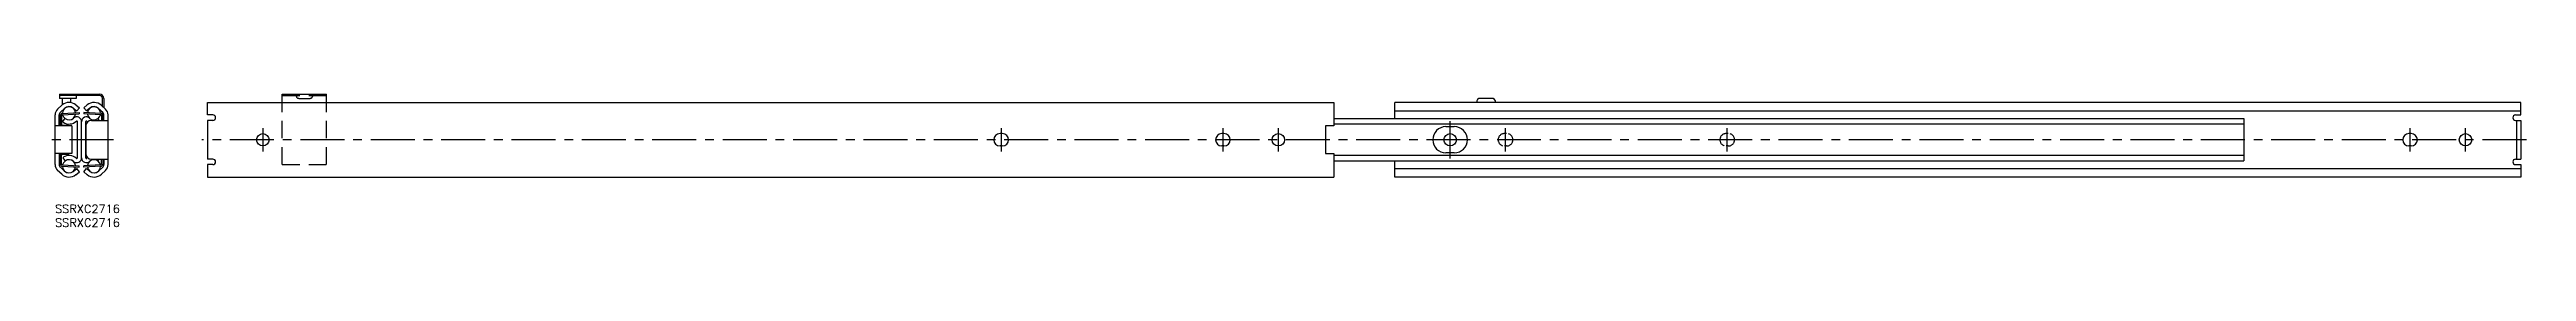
# Model space of a CAD drawing. Extents: x -2 to 892, y -8 to 40.
import ezdxf

# ---------------------------------------------------------------- set-up
doc = ezdxf.new("R2010")
doc.units = 0
doc.header["$LTSCALE"] = 0.5
doc.linetypes.add('CENTER', pattern=[50.8, 31.75, -6.35, 6.35, -6.35])
doc.linetypes.add('DASHED', pattern=[19.05, 12.7, -6.35])
for name, color, linetype in [('MSM_CENTER', 1, 'CENTER'), ('MSM_CONTINUOUS', 7, 'CONTINUOUS'), ('MSM_DASHED', 4, 'DASHED'), ('MSM_PART_NUMBER', 7, 'CONTINUOUS')]:
    doc.layers.add(name, color=color, linetype=linetype)
doc.styles.get("Standard").update_dxf_attribs({"font": 'txt.shx', "height": 3, "bigfont": 'bigfont.shx'})

# ---------------------------------------------------------------- blocks, each defined once
blk = doc.blocks.new('*U2')
at = {"layer": 'MSM_PART_NUMBER'}
blk.add_text('SSRXC2716', height=3, dxfattribs=at).set_placement((0, -3))
blk = doc.blocks.new('*U3')
at = {"layer": 'MSM_PART_NUMBER'}
blk.add_text('SSRXC2716', height=3, dxfattribs=at).set_placement((0, -8))

msp = doc.modelspace()

# ---------------------------------------------------------------- linework, layer by layer
at = {"layer": 'MSM_CENTER'}
for p, q in [((74.99, 27.75), (74.99, 19.25)), ((341.39, 27.75), (341.39, 19.25)), ((421.39, 27.75), (421.39, 19.25)), ((441.39, 27.75), (441.39, 19.25)), ((503.39, 16.75), (503.39, 30.25)), ((523.39, 19.25), (523.39, 27.75)), ((603.39, 19.25), (603.39, 27.75)), ((849.79, 19.25), (849.79, 27.75)), ((869.79, 19.25), (869.79, 27.75)), ((21.1, 23.5), (-2, 23.5)), ((891.79, 23.5), (52.99, 23.5))]:
    msp.add_line(p, q, dxfattribs=at)
at = {"layer": 'MSM_CONTINUOUS'}
for p, q in [((2.55, 36.11), (0.9, 34.57)), ((1.6, 40), (1.6, 38.5)), ((1.6, 40), (16.1, 40)), ((16.1, 39.5), (1.6, 39.5)), ((7.6, 38.5), (1.6, 38.5)), ((2.55, 38.5), (2.55, 36.1)), ((5.55, 38.5), (5.55, 36.97)), ((7.51, 36.13), (8.76, 35.12)), ((7.6, 39.5), (7.6, 38.5)), ((11.59, 36.13), (10.34, 35.12)), ((16.72, 35.95), (18.2, 34.57)), ((17.1, 35.59), (17.1, 38.5)), ((17.6, 38.5), (17.6, 35.13)), ((54.99, 37), (461.39, 37)), ((54.99, 32.5), (54.99, 37)), ((81.99, 40), (97.99, 40)), ((81.99, 37), (81.99, 40)), ((97.99, 37), (97.99, 40)), ((461.39, 37), (461.39, 28.5)), ((889.79, 37), (483.39, 37)), ((483.39, 31.17), (483.39, 37)), ((518.39, 38.5), (514.39, 38.5)), ((889.79, 32.5), (889.79, 37)), ((0, 14.5), (0, 32.5)), ((6, 28.5), (0, 28.5)), ((1.5, 28.5), (1.5, 32.5)), ((1.85, 32.27), (1.85, 29.05)), ((3.4, 34.85), (1.92, 33.47)), ((2.35, 32.27), (2.35, 29.05)), ((2.61, 33.07), (8.73, 33.39)), ((2.63, 32.57), (8.75, 32.89)), ((2.65, 28.75), (4.55, 28.75)), ((2.95, 30.3), (3.62, 31.18)), ((2.95, 29.82), (2.95, 30.3)), ((6, 28.5), (6, 18.5)), ((6.57, 34.96), (7.82, 33.95)), ((8.76, 35.12), (7.82, 33.95)), ((8.05, 16.93), (8.05, 30.07)), ((8.73, 33.39), (8.75, 32.89)), ((9.55, 16.98), (9.55, 30.02)), ((10.34, 35.12), (11.28, 33.95)), ((10.37, 33.39), (10.35, 32.89)), ((16.47, 32.57), (10.35, 32.89)), ((16.49, 33.07), (10.37, 33.39)), ((11.05, 16.93), (11.05, 30.07)), ((11.1, 28.5), (11.1, 16.8)), ((12.53, 34.96), (11.28, 33.95)), ((13.1, 30.5), (19.1, 30.5)), ((16, 30.5), (15.48, 31.18)), ((15.7, 34.85), (17.18, 33.47)), ((16.75, 32.27), (16.75, 30.5)), ((17.1, 32.74), (17.1, 33.54)), ((17.25, 30.5), (17.25, 32.27)), ((17.6, 30.5), (17.6, 32.5)), ((19.1, 14.5), (19.1, 32.5)), ((56.93, 32.5), (54.99, 32.5)), ((56.93, 30.5), (54.99, 30.5)), ((54.99, 30.5), (54.99, 16.5)), ((458.39, 28.5), (458.39, 18.5)), ((461.39, 28.5), (458.39, 28.5)), ((461.39, 31.18), (789.79, 31.18)), ((789.79, 29.2), (461.39, 29.2)), ((483.39, 33.95), (889.79, 33.95)), ((501.89, 28.25), (504.89, 28.25)), ((789.79, 31.18), (789.79, 15.82)), ((887.86, 32.5), (889.79, 32.5)), ((887.86, 30.5), (889.79, 30.5)), ((888.24, 30.5), (888.24, 16.5)), ((889.79, 30.5), (889.79, 16.5)), ((6, 18.5), (0, 18.5)), ((1.5, 18.5), (1.5, 14.5)), ((1.85, 14.73), (1.85, 17.95)), ((2.35, 14.73), (2.35, 17.95)), ((2.65, 18.25), (4.55, 18.25)), ((341.79, 25.75), (340.99, 25.75)), ((341.79, 21.25), (340.99, 21.25)), ((421.79, 25.75), (420.99, 25.75)), ((421.79, 21.25), (420.99, 21.25)), ((458.39, 18.5), (461.39, 18.5)), ((461.39, 18.5), (461.39, 10)), ((504.89, 18.75), (501.89, 18.75)), ((850.19, 25.75), (849.39, 25.75)), ((850.19, 21.25), (849.39, 21.25)), ((2.38, 11.05), (0.9, 12.43)), ((3.4, 12.15), (1.92, 13.53)), ((2.61, 13.93), (8.73, 13.61)), ((2.63, 14.43), (8.75, 14.11)), ((2.95, 17.18), (2.95, 16.7)), ((2.95, 16.7), (3.62, 15.82)), ((6.57, 12.04), (7.82, 13.05)), ((7.51, 10.87), (8.76, 11.88)), ((8.76, 11.88), (7.82, 13.05)), ((8.73, 13.61), (8.75, 14.11)), ((10.34, 11.88), (11.28, 13.05)), ((11.59, 10.87), (10.34, 11.88)), ((16.47, 14.43), (10.35, 14.11)), ((10.37, 13.61), (10.35, 14.11)), ((16.49, 13.93), (10.37, 13.61)), ((12.53, 12.04), (11.28, 13.05)), ((13.1, 16.5), (19.1, 16.5)), ((16, 16.5), (15.48, 15.82)), ((15.7, 12.15), (17.18, 13.53)), ((16.72, 11.05), (18.2, 12.43)), ((16.75, 14.73), (16.75, 16.5)), ((17.6, 14.5), (17.22, 14.5)), ((17.25, 16.5), (17.25, 14.73)), ((17.6, 16.5), (17.6, 14.5)), ((56.93, 16.5), (54.99, 16.5)), ((56.93, 14.5), (54.99, 14.5)), ((54.99, 14.5), (54.99, 10)), ((54.99, 10), (461.39, 10)), ((789.79, 17.8), (461.39, 17.8)), ((461.39, 15.82), (789.79, 15.82)), ((483.39, 10), (483.39, 15.83)), ((483.39, 13.05), (889.79, 13.05)), ((889.79, 10), (483.39, 10)), ((887.86, 16.5), (889.79, 16.5)), ((887.86, 14.5), (889.79, 14.5)), ((889.79, 14.5), (889.79, 10))]:
    msp.add_line(p, q, dxfattribs=at)
for centre in [(74.99, 23.5), (441.39, 23.5), (503.39, 23.5), (869.79, 23.5)]:
    msp.add_circle(centre, 2.25, dxfattribs=at)
for centre, radius, start, end in [((5.05, 33.08), 3.92, 51.00021, 129.6733), ((14.05, 33.08), 3.92, 47.00027, 128.99979), ((16.1, 38.5), 1.5, 0, 90), ((16.1, 38.5), 1, 0, 90), ((514.39, 37), 1.5, 90, 180), ((518.39, 37), 1.5, 0, 90), ((2.82, 32.5), 2.82, 132.99993, 180), ((2.82, 32.5), 1.32, 133.1022, 180), ((2.65, 32.27), 0.8, 93, 180), ((2.65, 29.05), 0.8, 180, 223.47743), ((2.65, 32.27), 0.3, 93, 180), ((2.65, 29.05), 0.3, 180, 270.00983), ((5.05, 33.08), 2.38, 5.81017, 180.18984), ((5.05, 33.08), 2.38, 192.26824, 353.73175), ((5.05, 33.08), 3.88, 237.28536, 312.59898), ((5.05, 33.08), 2.42, 51.00021, 132.99973), ((5.05, 33.08), 2.38, 233.00002, 312.09324), ((4.55, 27.95), 0.8, 43.35556, 90.00983), ((7.82, 30.06), 1.73, 358.95297, 133.03074), ((7.82, 30.06), 0.226, 2.85201, 130.57053), ((11.28, 30.06), 1.73, 46.96926, 181.04703), ((11.28, 30.06), 0.226, 49.42947, 177.14799), ((13.1, 28.5), 2, 90, 180), ((14.05, 33.08), 3.88, 227.40102, 233.4607), ((14.05, 33.08), 2.38, 359.81016, 174.18983), ((14.05, 33.08), 2.38, 186.26825, 347.73176), ((14.05, 33.08), 2.38, 227.90676, 306.99998), ((14.05, 33.08), 2.42, 47.00027, 128.99979), ((16.45, 32.27), 0.3, 0, 87), ((16.45, 32.27), 0.8, 0, 87), ((16.28, 32.5), 1.32, 0, 46.8978), ((16.28, 32.5), 2.82, 0, 47.00007), ((56.93, 31.5), 1, 270, 90), ((501.89, 23.5), 4.75, 90, 270), ((504.89, 23.5), 4.75, 270, 90), ((887.86, 31.5), 1, 90, 270), ((2.65, 17.95), 0.8, 136.52257, 180), ((2.65, 17.95), 0.3, 89.99017, 180), ((4.55, 19.05), 0.8, 269.99017, 316.64444), ((13.1, 18.5), 2, 180, 270), ((340.99, 23.5), 2.25, 90, 270), ((341.79, 23.5), 2.25, 270, 90), ((420.99, 23.5), 2.25, 90, 270), ((421.79, 23.5), 2.25, 270, 90), ((849.39, 23.5), 2.25, 90, 270), ((850.19, 23.5), 2.25, 270, 90), ((2.82, 14.5), 2.82, 180, 227.00007), ((2.82, 14.5), 1.32, 180, 226.8978), ((2.65, 14.73), 0.8, 180, 267), ((2.65, 14.73), 0.3, 180, 267), ((5.05, 13.92), 3.92, 227.00027, 308.99979), ((5.05, 13.92), 2.38, 179.81016, 354.18983), ((5.05, 13.92), 2.38, 6.26825, 167.73176), ((5.05, 13.92), 3.88, 47.40102, 122.71464), ((5.05, 13.92), 2.42, 227.00027, 308.99979), ((5.05, 13.92), 2.38, 47.90676, 126.99998), ((7.82, 16.94), 1.73, 226.96926, 1.04703), ((7.82, 16.94), 0.226, 229.42947, 357.14799), ((11.28, 16.94), 1.73, 178.95297, 313.03074), ((11.28, 16.94), 0.226, 182.85201, 310.57053), ((14.05, 13.92), 3.88, 126.5393, 132.59898), ((14.05, 13.92), 3.92, 231.00021, 312.99973), ((14.05, 13.92), 2.38, 12.26824, 173.73175), ((14.05, 13.92), 2.38, 185.81017, 0.18984), ((14.05, 13.92), 2.38, 53.00002, 132.09324), ((14.05, 13.92), 2.42, 231.00021, 312.99973), ((16.45, 14.73), 0.3, 273, 0), ((16.45, 14.73), 0.8, 273, 0), ((16.28, 14.5), 1.32, 313.1022, 0), ((16.28, 14.5), 2.82, 312.99993, 0), ((56.93, 15.5), 1, 270, 90), ((887.86, 15.5), 1, 90, 270)]:
    msp.add_arc(centre, radius, start, end, dxfattribs=at)
at = {"layer": 'MSM_DASHED'}
for p, q in [((81.99, 39.5), (97.99, 39.5)), ((81.99, 14.5), (81.99, 37)), ((87.99, 38.5), (91.99, 38.5)), ((97.99, 14.5), (97.99, 37)), ((523.79, 25.75), (522.99, 25.75)), ((523.79, 21.25), (522.99, 21.25)), ((603.79, 25.75), (602.99, 25.75)), ((603.79, 21.25), (602.99, 21.25)), ((81.99, 14.5), (97.99, 14.5))]:
    msp.add_line(p, q, dxfattribs=at)
for centre, radius, start, end in [((87.99, 39.5), 1, 180, 270), ((91.99, 39.5), 1, 270, 0), ((522.99, 23.5), 2.25, 90, 270), ((523.79, 23.5), 2.25, 270, 90), ((602.99, 23.5), 2.25, 90, 270), ((603.79, 23.5), 2.25, 270, 90)]:
    msp.add_arc(centre, radius, start, end, dxfattribs=at)

# ---------------------------------------------------------------- block references
at = {"layer": 'MSM_CONTINUOUS'}
for name in ['*U2', '*U3']:
    msp.add_blockref(name, (0, 0), dxfattribs=at)

doc.saveas('drawing.dxf')
